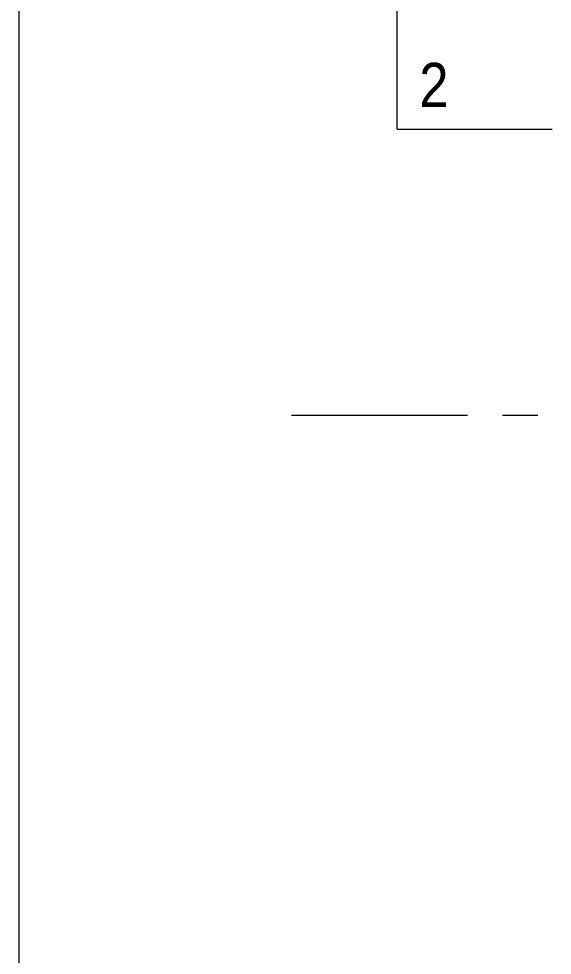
# Model space of a CAD drawing. Header units: millimetres. Extents: x -220592 to 404889, y -217665 to 38245.
# Drawn here: x -1022.68 to -998.61, y -1326.67 to -1284.4 of the extents above; entities that cross this region are included whole.
import ezdxf

# ---------------------------------------------------------------- set-up
doc = ezdxf.new("R2010")
doc.units = ezdxf.units.MM
doc.linetypes.add('XKITLINE00', pattern=[0])
for name, color, linetype, lineweight in [('DrawingSheet', 7, 'Continuous', 0), ('S-GRID', 7, 'Continuous', 0), ('Section', 7, 'Continuous', 0)]:
    doc.layers.add(name, color=color, linetype=linetype, lineweight=lineweight)
doc.styles.add('ARIAL', font='arial.ttf')

# ---------------------------------------------------------------- blocks, each defined once
blk = doc.blocks.new('*A3767')
at = {"layer": 'DrawingSheet', "color": 7, "linetype": 'XKITLINE00', "lineweight": 0}
blk.add_line((-211.572505, 388.625369), (-211.572505, -185.374631), dxfattribs=at)
blk = doc.blocks.new('*A13529')
at = {"layer": 'S-GRID', "color": 7, "linetype": 'XKITLINE00', "lineweight": 0}
for p, q in [((-199.267349, 106.790805), (-191.329849, 106.790805)), ((-189.742349, 106.790805), (-188.154849, 106.790805))]:
    blk.add_line(p, q, dxfattribs=at)
blk = doc.blocks.new('*A16806')
at = {"layer": 'Section'}
blk.add_hatch(color=7, dxfattribs=at).paths.add_polyline_path([(-194.504, 125.191), (-194.504, 127.691), (-193.254, 125.191)], flags=17)
at = {"layer": 'Section', "color": 7, "linetype": 'XKITLINE00', "lineweight": 0}
for p, q in [((-195.754, 125.191), (-194.504, 127.691)), ((-194.504, 127.691), (-193.254, 125.191)), ((-194.504, 119.691), (-194.504, 127.691)), ((-193.254, 125.191), (-195.754, 125.191)), ((-194.504, 119.691), (-187.504, 119.691))]:
    blk.add_line(p, q, dxfattribs=at)
at = {"layer": 'Section', "color": 7, "style": 'ARIAL', "width": 0.85}
blk.add_text('2', height=2, dxfattribs=at).set_placement((-193.504, 120.691))

msp = doc.modelspace()

# ---------------------------------------------------------------- block references
at = {"color": 7, "lineweight": 0}
for name in ['*A3767', '*A16806', '*A13529']:
    msp.add_blockref(name, (-811.109, -1409.08), dxfattribs=at)

doc.saveas('drawing.dxf')
